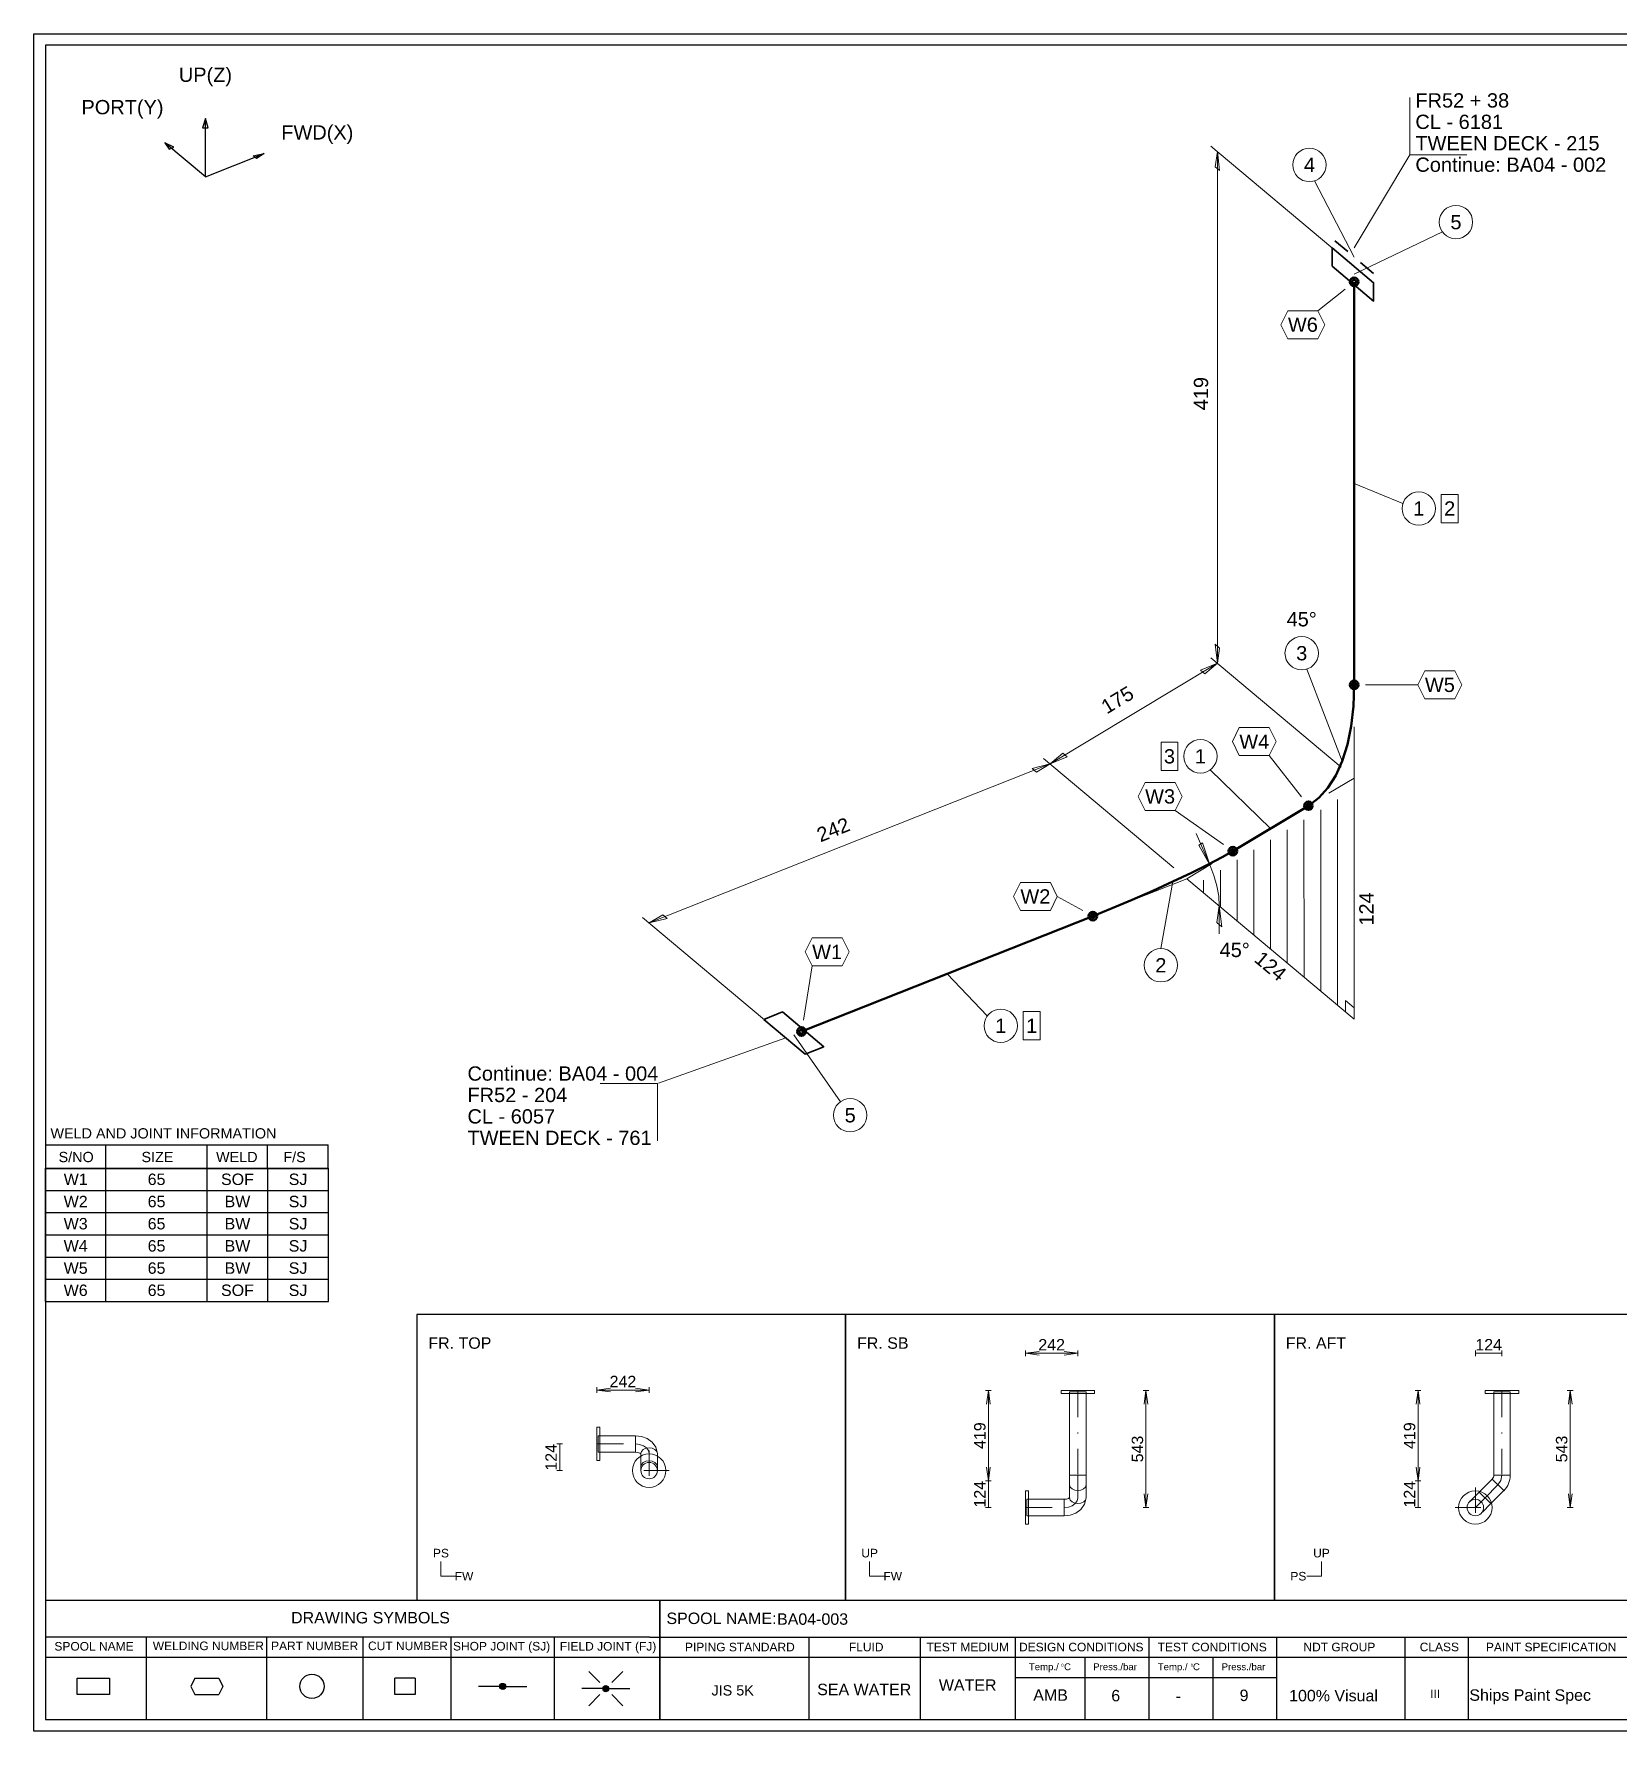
# Model space of a CAD drawing. Header units: millimetres. Extents: x 0 to 420, y 0 to 297.
# Drawn here: x 0 to 277.1, y 0 to 297 of the extents above; entities that cross this region are included whole.
import ezdxf
from ezdxf.enums import TextEntityAlignment as Align

# ---------------------------------------------------------------- set-up
doc = ezdxf.new("R2010")
doc.units = ezdxf.units.MM
doc.linetypes.add('DOTTED_DASHED5', pattern=[10, 4.444444, -2.666667, 0.222222, -2.666667])
doc.linetypes.add('DOTTED_DASHED6', pattern=[9.9999, 4.4444, -2.66664, 0.22222, -2.66664])
for name, color, linetype in [('FramesFromTables', 40, 'Continuous'), ('I_Coordinates', 11, 'Continuous'), ('I_CutNumbers', 10, 'Continuous'), ('I_Dimensions', 4, 'Continuous'), ('I_OtherComponents', 2, 'Continuous'), ('I_PartNumbers', 9, 'Continuous'), ('I_Pipes', 1, 'Continuous'), ('I_Tags', 8, 'Continuous'), ('I_Triangles', 5, 'Continuous'), ('SymbolsOnDrawingSheet', 1, 'Continuous'), ('TextFromTables', 2, 'Continuous'), ('TextFromTextBoxes', 2, 'Continuous')]:
    doc.layers.add(name, color=color, linetype=linetype)
doc.styles.add('Cadmatic Default Text', font='')
doc.styles.get('Cadmatic Default Text').set_extended_font_data('Arial')

# ---------------------------------------------------------------- blocks, each defined once
blk = doc.blocks.new('BA01727258147_BOM_4')
at = {"layer": 'FramesFromTables', "linetype": 'ByBlock', "lineweight": 18}
for p, q in [((292, 285), (418, 285)), ((292, 267), (292, 285)), ((292, 267), (292, 285)), ((299.6, 267), (299.6, 285)), ((299.6, 267), (299.6, 285)), ((307, 267), (307, 285)), ((307, 267), (307, 285)), ((318.6, 267), (318.6, 285)), ((318.6, 267), (318.6, 285)), ((360.1, 267), (360.1, 285)), ((360.1, 267), (360.1, 285)), ((384.2, 267), (384.2, 285)), ((384.2, 267), (384.2, 285)), ((405.2, 267), (405.2, 285)), ((405.2, 267), (405.2, 285)), ((418, 267), (418, 285)), ((292, 280.5), (418, 280.5)), ((292, 276), (418, 276)), ((292, 271.5), (418, 271.5)), ((292, 205), (418.1, 205)), ((292, 200.67), (292, 205)), ((292.1, 200.67), (292.1, 205)), ((299.6, 200.67), (299.6, 205)), ((299.6, 200.67), (299.6, 205)), ((307.2, 200.67), (307.2, 205)), ((307.2, 200.67), (307.2, 205)), ((361.8, 200.67), (361.8, 205)), ((361.8, 200.67), (361.8, 205)), ((383.6, 200.67), (383.6, 205)), ((383.6, 200.67), (383.6, 205)), ((405.2, 200.67), (405.2, 205)), ((405.2, 200.67), (405.2, 205)), ((418, 200.67), (418, 205)), ((292, 127.3), (418.2, 127.3)), ((292, 115.3), (292, 127.3)), ((292, 115.3), (292, 127.3)), ((298.5, 115.3), (298.5, 127.3)), ((298.5, 115.3), (298.5, 127.3)), ((356.6, 115.3), (356.6, 127.3)), ((356.6, 115.3), (356.6, 127.3)), ((380, 115.3), (380, 127.3)), ((380, 115.3), (380, 127.3)), ((399.6, 115.3), (399.6, 127.3)), ((399.6, 115.3), (399.6, 127.3)), ((418, 115.3), (418, 127.3)), ((292, 123.3), (418.2, 123.3)), ((292, 119.3), (418.2, 119.3)), ((292, 68.4), (418, 68.4)), ((292, 58.6), (292, 68.4)), ((292, 58.6), (292, 68.4)), ((305.1, 58.6), (305.1, 68.4)), ((305.1, 58.6), (305.1, 68.4)), ((323.8, 58.6), (323.8, 68.4)), ((323.8, 58.6), (323.8, 68.4)), ((384.9, 58.6), (384.9, 68.4)), ((384.9, 58.6), (384.9, 68.4)), ((397.2, 58.6), (397.2, 68.4)), ((397.2, 58.6), (397.2, 68.4)), ((407.8, 58.6), (407.8, 68.4)), ((407.8, 58.6), (407.8, 68.4)), ((418, 58.6), (418, 68.4)), ((292, 65.13), (418, 65.13)), ((292, 61.87), (418, 61.87))]:
    blk.add_line(p, q, dxfattribs=at)
at = {"layer": 'FramesFromTables', "linetype": 'ByBlock', "lineweight": -3}
for p, q in [((2, 98.5), (51.5, 98.5)), ((2, 75.19), (2, 98.5)), ((2, 75.19), (2, 98.5)), ((12.6, 75.19), (12.6, 98.5)), ((12.6, 75.19), (12.6, 98.5)), ((30.3, 75.19), (30.3, 98.5)), ((30.3, 75.19), (30.3, 98.5)), ((40.9, 75.19), (40.9, 98.5)), ((40.9, 75.19), (40.9, 98.5)), ((51.5, 75.19), (51.5, 98.5)), ((2, 94.62), (51.5, 94.62)), ((2, 90.73), (51.5, 90.73)), ((2, 86.85), (51.5, 86.85)), ((2, 82.96), (51.5, 82.96)), ((2, 79.08), (51.5, 79.08))]:
    blk.add_line(p, q, dxfattribs=at)
at = {"layer": 'FramesFromTables', "linetype": 'ByBlock', "lineweight": 18, "flags": 128}
for points in [[(292, 267), (418, 267), (418, 285)], [(292, 200.67), (418.1, 200.67), (418.1, 205)], [(292, 115.3), (418.2, 115.3), (418.2, 127.3)], [(292, 58.6), (418, 58.6), (418, 68.4)]]:
    blk.add_lwpolyline(points, dxfattribs=at)
at = {"layer": 'FramesFromTables', "linetype": 'ByBlock', "lineweight": -3, "flags": 128}
blk.add_lwpolyline([(2, 75.19), (51.5, 75.19), (51.5, 98.5)], dxfattribs=at)
at = {"layer": 'TextFromTables', "linetype": 'ByBlock', "lineweight": 13, "style": 'Cadmatic Default Text'}
for s, p in [('1', (295.8, 282.75)), ('2', (295.8, 278.25)), ('3', (295.8, 273.75)), ('5', (295.8, 269.25))]:
    blk.add_text(s, height=2, dxfattribs=at).set_placement(p, align=Align.MIDDLE_CENTER)
at = {"layer": 'TextFromTables', "linetype": 'ByBlock', "lineweight": 25, "style": 'Cadmatic Default Text'}
for s, p in [('0.64 ', (312.8, 282.75)), ('65A Sch40', (372.15, 282.75)), ('STPG370', (394.7, 282.75)), ('1', (303.3, 278.25)), ('65A Sch40', (372.15, 278.25)), ('PG 370', (394.7, 278.25)), ('1', (303.3, 273.75)), ('65A Sch40', (372.15, 273.75)), ('PG 370', (394.7, 273.75)), ('2', (303.3, 269.25)), ('65A JIS5K', (372.15, 269.25)), ('SF440', (394.7, 269.25)), ('4', (295.85, 202.83)), ('1', (303.4, 202.83)), ('CNAF', (394.4, 202.83)), ('1', (295.25, 125.3)), ('2', (295.25, 121.3)), ('3', (295.25, 117.3)), ('W1', (7.3, 96.56)), ('65', (21.45, 96.56)), ('SOF', (35.6, 96.56)), ('SJ', (46.2, 96.56)), ('W2', (7.3, 92.67)), ('65', (21.45, 92.67)), ('BW', (35.6, 92.67)), ('SJ', (46.2, 92.67)), ('W3', (7.3, 88.79)), ('65', (21.45, 88.79)), ('BW', (35.6, 88.79)), ('SJ', (46.2, 88.79)), ('W4', (7.3, 84.91)), ('65', (21.45, 84.91)), ('BW', (35.6, 84.91)), ('SJ', (46.2, 84.91)), ('W5', (7.3, 81.02)), ('65', (21.45, 81.02)), ('BW', (35.6, 81.02)), ('SJ', (46.2, 81.02)), ('W6', (7.3, 77.14)), ('65', (21.45, 77.14)), ('SOF', (35.6, 77.14)), ('SJ', (46.2, 77.14))]:
    blk.add_text(s, height=2, dxfattribs=at).set_placement(p, align=Align.MIDDLE_CENTER)
for s, height, p in [('Pipe Seamless, BW ', 2, (319.4, 282.75)), ('9.12', 2, (406, 282.75)), ('Elbow SR, BW 90 deg', 2, (319.4, 278.25)), ('0.96', 2, (406, 278.25)), ('Elbow SR, BW 45 deg', 2, (319.4, 273.75)), ('0.96', 2, (406, 273.75)), ('Flange SOFF ', 2, (319.4, 269.25)), ('1.49', 2, (406, 269.25)), ('Gasket, JIS5K, Thk 3mm ', 2, (308, 202.83)), ('65A', 2, (362.6, 202.83)), ('Pipe Seamless, BW', 2, (299.3, 125.3)), ('65A Sch40', 2, (357.4, 125.3)), ('STPG370', 1.75, (380.8, 125.3)), ('173', 2, (400.4, 125.3)), ('Pipe Seamless, BW', 2, (299.3, 121.3)), ('65A Sch40', 2, (357.4, 121.3)), ('STPG370', 1.75, (380.8, 121.3)), ('387', 2, (400.4, 121.3)), ('Pipe Seamless, BW', 2, (299.3, 117.3)), ('65A Sch40', 2, (357.4, 117.3)), ('STPG370', 1.75, (380.8, 117.3)), ('86', 2, (400.4, 117.3))]:
    blk.add_text(s, height=height, dxfattribs=at).set_placement(p, align=Align.MIDDLE_LEFT)
at = {"layer": 'TextFromTextBoxes', "linetype": 'ByBlock', "lineweight": -3, "style": 'Cadmatic Default Text'}
for s, p in [('EMAS OFFSHORE LIMITED', (306.3, 33.1)), ('BIO-SEA', (383.3, 33.65)), ('9354947', (368.2, 29.15)), ('-', (306.3, 29.2)), ('P1482', (307.1, 25)), ('JP 88 STORK', (372.9, 25.05)), ('BA04-003', (130, 19.6))]:
    blk.add_text(s, height=2, dxfattribs=at).set_placement(p, align=Align.MIDDLE_LEFT)
at = {"layer": 'TextFromTextBoxes', "linetype": 'ByBlock', "lineweight": 25, "style": 'Cadmatic Default Text'}
blk.add_text('BA04', height=2.5, dxfattribs=at).set_placement((357.5, 18.3), align=Align.MIDDLE_LEFT)
at = {"layer": 'TextFromTextBoxes', "linetype": 'ByBlock', "lineweight": -3, "style": 'Cadmatic Default Text'}
for s, height, p in [('WATER', 2, (163.35, 8.05)), ('SEA WATER', 2, (145.25, 7.28)), ('AMB', 2, (177.85, 6.3)), ('6', 2, (189.25, 6.2)), ('-', 2, (200.2, 6.15)), ('9', 2, (211.7, 6.25)), ('100% Visual', 2, (227.35, 6.2)), ('Ships Paint Spec', 2, (261.75, 6.3)), ('11 kg', 2, (284.75, 6.35)), ('35/39', 2.5, (316.1, 6.5))]:
    blk.add_text(s, height=height, dxfattribs=at).set_placement(p, align=Align.MIDDLE_CENTER)
at = {"layer": 'TextFromTextBoxes', "linetype": 'ByBlock', "lineweight": 25, "style": 'Cadmatic Default Text'}
blk.add_text('BA04', height=3, dxfattribs=at).set_placement((370.1, 6.45), align=Align.MIDDLE_CENTER)
blk = doc.blocks.new('SEDS_SPOOL_FORMAT_Gol_6')
at = {"layer": 'SymbolsOnDrawingSheet', "linetype": 'ByBlock', "lineweight": -3, "flags": 128}
for points in [[(0, 297), (420, 297), (420, 0), (0, 0), (0, 297)], [(418.01, 295.01), (2, 295.01)], [(2, 295.01), (2, 2)], [(2, 102.57), (51.49, 102.57)], [(12.6, 98.45), (12.6, 102.57)], [(30.28, 98.45), (30.28, 102.57)], [(40.88, 98.45), (40.88, 102.57)], [(51.49, 98.45), (51.49, 102.57)], [(2, 98.5), (51.5, 98.5)], [(2, 98.5), (51.5, 98.5)], [(51.49, 98.47), (2, 98.47)], [(2, 98.45), (51.49, 98.45)], [(2, 22.93), (107.74, 22.93)], [(107.74, 22.93), (292.02, 22.93)], [(109.52, 22.93), (109.52, 2)], [(109.52, 2), (109.52, 22.93)], [(107.74, 16.45), (2, 16.45)], [(19.62, 16.45), (19.62, 2)], [(40.69, 16.45), (40.69, 2)], [(57.56, 16.45), (57.56, 2)], [(72.95, 16.45), (72.95, 2)], [(91.02, 16.45), (91.02, 2)], [(107.74, 16.45), (292.02, 16.45)], [(135.58, 16.45), (135.58, 2)], [(155.03, 16.45), (155.03, 2)], [(171.67, 16.45), (171.67, 2)], [(195.02, 16.45), (195.02, 2)], [(217.4, 16.45), (217.4, 2)], [(239.85, 16.45), (239.85, 2)], [(250.91, 16.34), (250.91, 2)], [(2, 12.91), (292.02, 12.91)], [(183.82, 12.91), (183.82, 2)], [(206.21, 12.91), (206.21, 2)], [(13.2, 6.41), (7.55, 6.41), (7.55, 9.23), (13.2, 9.23)], [(13.2, 9.23), (13.2, 6.41)], [(28.12, 9.23), (27.42, 7.82)], [(28.12, 9.23), (32.36, 9.23)], [(32.36, 9.23), (33.07, 7.82)], [(66.68, 9.23), (66.68, 6.41), (63.15, 6.41), (63.15, 9.23)], [(66.68, 9.23), (63.15, 9.23)], [(99, 8.47), (97.06, 10.41)], [(101.09, 8.47), (103.03, 10.41)], [(171.67, 9.37), (217.4, 9.37)], [(171.67, 9.37), (217.4, 9.37)], [(27.42, 7.82), (28.12, 6.41)], [(28.12, 6.41), (32.36, 6.41)], [(33.07, 7.82), (32.36, 6.41)], [(81.48, 7.82), (77.79, 7.82)], [(81.49, 7.78), (82.04, 8.32)], [(81.51, 7.9), (81.93, 8.32)], [(81.52, 7.7), (82.14, 8.32)], [(81.55, 7.62), (82.22, 8.29)], [(81.56, 8.06), (81.76, 8.26)], [(81.57, 7.54), (82.28, 8.25)], [(81.62, 7.48), (82.34, 8.2)], [(81.68, 7.44), (82.4, 8.16)], [(81.74, 7.39), (82.45, 8.1)], [(81.8, 7.35), (82.48, 8.02)], [(81.88, 7.32), (82.5, 7.94)], [(81.98, 7.32), (82.53, 7.86)], [(82.09, 7.32), (82.52, 7.75)], [(82.24, 7.36), (82.47, 7.59)], [(82.54, 7.82), (86.24, 7.82)], [(99.51, 7.42), (95.82, 7.42)], [(99, 6.38), (97.06, 4.44)], [(99.53, 7.47), (99.99, 7.93)], [(99.53, 7.37), (100.1, 7.93)], [(99.56, 7.29), (100.2, 7.93)], [(99.58, 7.62), (99.88, 7.93)], [(99.58, 7.21), (100.27, 7.89)], [(99.61, 7.13), (100.33, 7.84)], [(99.67, 7.08), (100.39, 7.8)], [(99.73, 7.03), (100.45, 7.75)], [(99.79, 6.99), (100.49, 7.69)], [(99.85, 6.94), (100.52, 7.61)], [(99.94, 6.92), (100.54, 7.53)], [(100.04, 6.92), (100.57, 7.45)], [(100.15, 6.92), (100.54, 7.31)], [(100.38, 7.04), (100.49, 7.15)], [(100.57, 7.42), (104.27, 7.42)], [(101.09, 6.38), (103.03, 4.44)], [(2, 2), (418.01, 2)]]:
    blk.add_lwpolyline(points, dxfattribs=at)
at = {"layer": 'SymbolsOnDrawingSheet', "linetype": 'ByBlock', "lineweight": -3}
for centre, radius in [((48.63, 7.82), 2.12), ((82.01, 7.82), 0.53), ((100.04, 7.42), 0.53)]:
    blk.add_circle(centre, radius, dxfattribs=at)
at = {"layer": 'SymbolsOnDrawingSheet', "linetype": 'ByBlock', "lineweight": -3, "style": 'Cadmatic Default Text'}
for s, p in [('WELD AND JOINT INFORMATION', (2.89, 105.5)), ('S/NO', (4.31, 101.36)), ('SIZE', (18.81, 101.36)), ('WELD', (31.86, 101.36)), ('F/S', (43.63, 101.36))]:
    blk.add_text(s, height=1.8, dxfattribs=at).set_placement(p, align=Align.TOP_LEFT)
for s, height, p in [('DRAWING SYMBOLS', 2, (44.98, 18.84)), ('Temp./  C   ', 1.2, (174.06, 10.65)), ('Press./bar', 1.2, (185.31, 10.65)), ('Temp./  C   ', 1.2, (196.61, 10.65)), ('Press./bar', 1.2, (207.78, 10.65)), ('0', 0.53, (179.71, 11.25)), ('0', 0.53, (202.37, 11.25))]:
    blk.add_text(s, height=height, dxfattribs=at).set_placement(p)
for s, height, p in [('SPOOL NAME:', 2, (110.65, 19.73)), ('SPOOL NAME', 1.5, (3.58, 14.83)), ('WELDING NUMBER', 1.5, (20.79, 14.91)), ('PART NUMBER', 1.5, (41.48, 14.91)), ('CUT NUMBER', 1.5, (58.44, 14.91)), ('SHOP JOINT (SJ)', 1.5, (73.31, 14.85)), ('FIELD JOINT (FJ)', 1.5, (92, 14.83)), ('PIPING STANDARD', 1.5, (113.89, 14.7)), ('FLUID', 1.5, (142.57, 14.7)), ('TEST MEDIUM', 1.5, (156.14, 14.7)), ('DESIGN CONDITIONS', 1.5, (172.34, 14.7)), ('TEST CONDITIONS', 1.5, (196.58, 14.7)), ('NDT GROUP', 1.5, (222.09, 14.7)), ('CLASS', 1.5, (242.43, 14.72)), ('PAINT SPECIFICATION', 1.5, (254.01, 14.7)), ('JIS 5K', 1.8, (118.53, 7.12)), ('III', 1.5, (244.26, 6.51))]:
    blk.add_text(s, height=height, dxfattribs=at).set_placement(p, align=Align.MIDDLE_LEFT)
blk = doc.blocks.new('BA01727258147_PRT_15_3')
at = {"layer": 'I_OtherComponents', "linetype": 'ByBlock', "lineweight": 35}
for p, q in [((177.83, 235.6), (175.56, 237.51)), ((182.36, 231.8), (180.09, 233.7))]:
    blk.add_line(p, q, dxfattribs=at)
blk = doc.blocks.new('BA01727258147_PRT_16_3')
at = {"layer": 'I_OtherComponents', "linetype": 'ByBlock', "lineweight": 35, "flags": 128}
blk.add_lwpolyline([(175.11, 233.04), (175.11, 236.25), (182.36, 230.16), (182.36, 226.95), (175.11, 233.04)], dxfattribs=at)
at = {"layer": 'I_OtherComponents', "linetype": 'ByBlock', "lineweight": 50}
for radius in [0.75, 0.375]:
    blk.add_circle((178.96, 230.3), radius, dxfattribs=at)
blk = doc.blocks.new('BA01727258147_PRT_17_3')
at = {"layer": 'I_Pipes', "linetype": 'ByBlock', "lineweight": 50}
blk.add_line((178.96, 230.3), (178.96, 159.79), dxfattribs=at)
blk = doc.blocks.new('BA01727258147_PRT_18_3')
at = {"layer": 'I_Pipes', "linetype": 'ByBlock', "lineweight": 0}
for q in [(178.96, 152.44), (174.55, 140.81)]:
    blk.add_line((178.96, 143.46), q, dxfattribs=at)
at = {"layer": 'I_Pipes', "linetype": 'ByBlock', "lineweight": 50, "flags": 128}
blk.add_lwpolyline([(170.95, 138.64), (172.75, 139.99), (174.35, 141.76), (175.73, 143.91), (176.88, 146.45), (177.78, 149.33), (178.43, 152.54), (178.83, 156.03), (178.96, 159.79)], dxfattribs=at)
at = {"layer": 'I_Pipes', "linetype": 'ByBlock', "lineweight": 50}
for centre, radius in [((178.96, 159.79), 0.75), ((178.96, 159.79), 0.375), ((170.95, 138.64), 0.75), ((170.95, 138.64), 0.375)]:
    blk.add_circle(centre, radius, dxfattribs=at)
blk = doc.blocks.new('BA01727258147_PRT_19_3')
at = {"layer": 'I_Pipes', "linetype": 'ByBlock', "lineweight": 50}
blk.add_line((170.95, 138.64), (157.72, 130.68), dxfattribs=at)
blk = doc.blocks.new('BA01727258147_PRT_20_3')
at = {"layer": 'I_Pipes', "linetype": 'ByBlock', "lineweight": 0}
for q in [(154.11, 128.51), (140.64, 122.26)]:
    blk.add_line((149.71, 125.86), q, dxfattribs=at)
at = {"layer": 'I_Pipes', "linetype": 'ByBlock', "lineweight": 50, "flags": 128}
blk.add_lwpolyline([(133.23, 119.32), (136.6, 120.69), (140.14, 122.19), (143.73, 123.76), (147.23, 125.35), (150.49, 126.9), (153.4, 128.34), (155.84, 129.61), (157.72, 130.68)], dxfattribs=at)
at = {"layer": 'I_Pipes', "linetype": 'ByBlock', "lineweight": 50}
for centre, radius in [((157.72, 130.68), 0.75), ((157.72, 130.68), 0.375), ((133.23, 119.32), 0.75), ((133.23, 119.32), 0.375)]:
    blk.add_circle(centre, radius, dxfattribs=at)
blk = doc.blocks.new('BA01727258147_PRT_21_3')
at = {"layer": 'I_Pipes', "linetype": 'ByBlock', "lineweight": 50}
blk.add_line((82.29, 99.11), (133.23, 119.32), dxfattribs=at)
blk = doc.blocks.new('BA01727258147_PRT_23_3')
at = {"layer": 'I_OtherComponents', "linetype": 'ByBlock', "lineweight": 35, "flags": 128}
blk.add_lwpolyline([(78.93, 102.54), (75.69, 101.25), (82.94, 95.16), (86.18, 96.45), (78.93, 102.54)], dxfattribs=at)
at = {"layer": 'I_OtherComponents', "linetype": 'ByBlock', "lineweight": 50}
for radius in [0.75, 0.375]:
    blk.add_circle((82.29, 99.11), radius, dxfattribs=at)
blk = doc.blocks.new('BA01727258147_TRI_0_3')
at = {"layer": 'I_Triangles', "linetype": 'ByBlock', "lineweight": 0}
for p, q in [((176.04, 103.74), (176.03, 139.7)), ((173.11, 106.2), (173.11, 137.94)), ((167.26, 111.11), (167.26, 134.42)), ((170.19, 108.66), (170.18, 136.18)), ((161.41, 116.03), (161.41, 130.9)), ((164.34, 113.57), (164.33, 132.66)), ((158.48, 118.49), (158.48, 129.14)), ((152.63, 123.4), (152.63, 125.62)), ((155.56, 120.94), (155.56, 127.38))]:
    blk.add_line(p, q, dxfattribs=at)
at = {"layer": 'I_Triangles', "linetype": 'ByBlock', "lineweight": 0, "flags": 128}
for points in [[(149.71, 125.86), (178.96, 101.29), (178.96, 143.46)], [(151.31, 133.75), (153.71, 128.27), (151.79, 131.73), (152.43, 132.12), (153.71, 128.27), (154.42, 126.44), (154.94, 124.59), (155.26, 122.79), (155.37, 121.1), (154.92, 118.22), (155.83, 117.45), (155.37, 121.1), (155.37, 116.2)], [(177.43, 102.57), (177.43, 104.57), (178.96, 103.29)]]:
    blk.add_lwpolyline(points, dxfattribs=at)
at = {"layer": 'I_Triangles', "linetype": 'ByBlock', "lineweight": 0, "style": 'Cadmatic Default Text'}
for rotation, p in [(90, (181.1, 120.57)), (319.9681, (164.33, 110.57))]:
    blk.add_text('124', height=2.5, rotation=rotation, dxfattribs=at).set_placement(p, align=Align.MIDDLE_CENTER)
blk.add_text('45°', height=2.5, dxfattribs=at).set_placement((158.06, 113.4), align=Align.MIDDLE_CENTER)
blk = doc.blocks.new('BA01727258147_DIM_0_3')
at = {"layer": 'I_Dimensions', "linetype": 'ByBlock', "lineweight": 0}
for p, q in [((125.78, 145.96), (155.03, 163.56)), ((153.88, 164.52), (176.66, 145.39)), ((147.41, 127.79), (124.63, 146.92))]:
    blk.add_line(p, q, dxfattribs=at)
at = {"layer": 'I_Dimensions', "linetype": 'ByBlock', "lineweight": 0, "flags": 128}
for points in [[(155.03, 163.56), (152.84, 161.69), (152.08, 162.33), (155.03, 163.56)], [(125.78, 145.96), (128.73, 147.18), (127.97, 147.83), (125.78, 145.96)]]:
    blk.add_lwpolyline(points, dxfattribs=at)
at = {"layer": 'I_Dimensions', "linetype": 'ByBlock', "lineweight": 0, "style": 'Cadmatic Default Text'}
blk.add_text('175', height=2.5, rotation=31.0305, dxfattribs=at).set_placement((137.54, 157.17), align=Align.MIDDLE_CENTER)
blk = doc.blocks.new('BA01727258147_DIM_1_3')
at = {"layer": 'I_Dimensions', "linetype": 'ByBlock', "lineweight": 0}
for p, q in [((153.88, 254.08), (176.66, 234.95)), ((155.03, 163.56), (155.03, 253.12)), ((176.66, 145.39), (153.88, 164.52))]:
    blk.add_line(p, q, dxfattribs=at)
at = {"layer": 'I_Dimensions', "linetype": 'ByBlock', "lineweight": 0, "flags": 128}
for points in [[(155.03, 253.12), (155.42, 249.8), (154.65, 250.44), (155.03, 253.12)], [(155.03, 163.56), (155.42, 166.23), (154.65, 166.88), (155.03, 163.56)]]:
    blk.add_lwpolyline(points, dxfattribs=at)
at = {"layer": 'I_Dimensions', "linetype": 'ByBlock', "lineweight": 0, "style": 'Cadmatic Default Text'}
blk.add_text('419', height=2.5, rotation=90, dxfattribs=at).set_placement((152.16, 210.75), align=Align.MIDDLE_CENTER)
blk = doc.blocks.new('BA01727258147_DIM_2_3')
at = {"layer": 'I_Dimensions', "linetype": 'ByBlock', "lineweight": 0}
for p, q in [((55.61, 118.12), (125.78, 145.96)), ((124.63, 146.92), (147.41, 127.79)), ((77.24, 99.95), (54.46, 119.08))]:
    blk.add_line(p, q, dxfattribs=at)
at = {"layer": 'I_Dimensions', "linetype": 'ByBlock', "lineweight": 0, "flags": 128}
for points in [[(125.78, 145.96), (123.38, 144.53), (122.61, 145.17), (125.78, 145.96)], [(55.61, 118.12), (58.78, 118.9), (58.02, 119.54), (55.61, 118.12)]]:
    blk.add_lwpolyline(points, dxfattribs=at)
at = {"layer": 'I_Dimensions', "linetype": 'ByBlock', "lineweight": 0, "style": 'Cadmatic Default Text'}
blk.add_text('242', height=2.5, rotation=21.6433, dxfattribs=at).set_placement((87.83, 134.45), align=Align.MIDDLE_CENTER)
blk = doc.blocks.new('BA01727258147_CRD_0_3')
at = {"layer": 'I_Coordinates', "linetype": 'ByBlock', "lineweight": 0}
blk.add_line((188.67, 252.57), (178.96, 236.28), dxfattribs=at)
at = {"layer": 'I_Coordinates', "linetype": 'ByBlock', "lineweight": 0, "flags": 128}
blk.add_lwpolyline([(188.67, 262.57), (188.67, 252.57), (198.67, 252.57)], dxfattribs=at)
at = {"layer": 'I_Coordinates', "linetype": 'ByBlock', "lineweight": 0, "style": 'Cadmatic Default Text'}
for s, p in [('FR52 + 38', (189.67, 260.82)), ('CL - 6181', (189.67, 257.07)), ('TWEEN DECK - 215', (189.67, 253.32)), ('Continue: BA04 - 002', (189.67, 249.57))]:
    blk.add_text(s, height=2.5, dxfattribs=at).set_placement(p)
blk = doc.blocks.new('BA01727258147_CRD_1_3')
at = {"layer": 'I_Coordinates', "linetype": 'ByBlock', "lineweight": 0}
blk.add_line((57.23, 90.08), (79.54, 98.02), dxfattribs=at)
at = {"layer": 'I_Coordinates', "linetype": 'ByBlock', "lineweight": 0, "flags": 128}
blk.add_lwpolyline([(57.06, 80.02), (57.06, 90.02), (47.06, 90.02)], dxfattribs=at)
at = {"layer": 'I_Coordinates', "linetype": 'ByBlock', "lineweight": 0, "style": 'Cadmatic Default Text'}
for s, p in [('Continue: BA04 - 004', (23.84, 93.02)), ('FR52 - 204', (23.84, 89.27)), ('CL - 6057', (23.84, 85.52)), ('TWEEN DECK - 761', (23.84, 81.77))]:
    blk.add_text(s, height=2.5, dxfattribs=at).set_placement(p, align=Align.TOP_LEFT)
blk = doc.blocks.new('BA01727258147_PTN_0_3')
at = {"layer": 'I_PartNumbers', "linetype": 'ByBlock', "lineweight": 0}
blk.add_line((194.4, 239.05), (178.96, 231.66), dxfattribs=at)
blk.add_circle((196.77, 240.77), 2.92, dxfattribs=at)
at = {"layer": 'I_PartNumbers', "linetype": 'ByBlock', "lineweight": 0, "style": 'Cadmatic Default Text'}
blk.add_text('5', height=2.5, dxfattribs=at).set_placement((196.77, 240.77), align=Align.MIDDLE_CENTER)
blk = doc.blocks.new('BA01727258147_PTN_1_3')
at = {"layer": 'I_PartNumbers', "linetype": 'ByBlock', "lineweight": 0}
blk.add_line((89.07, 86.83), (80.91, 98.56), dxfattribs=at)
blk.add_circle((90.79, 84.47), 2.92, dxfattribs=at)
at = {"layer": 'I_PartNumbers', "linetype": 'ByBlock', "lineweight": 0, "style": 'Cadmatic Default Text'}
blk.add_text('5', height=2.5, dxfattribs=at).set_placement((90.79, 84.47), align=Align.MIDDLE_CENTER)
blk = doc.blocks.new('BA01727258147_PTN_2_3')
at = {"layer": 'I_PartNumbers', "linetype": 'ByBlock', "lineweight": 0}
blk.add_line((114.77, 101.84), (107.76, 109.21), dxfattribs=at)
blk.add_circle((117.13, 100.12), 2.92, dxfattribs=at)
at = {"layer": 'I_PartNumbers', "linetype": 'ByBlock', "lineweight": 0, "style": 'Cadmatic Default Text'}
blk.add_text('1', height=2.5, dxfattribs=at).set_placement((117.13, 100.12), align=Align.MIDDLE_CENTER)
blk = doc.blocks.new('BA01727258147_PTN_3_3')
at = {"layer": 'I_PartNumbers', "linetype": 'ByBlock', "lineweight": 0}
blk.add_line((153.77, 144.92), (164.33, 134.66), dxfattribs=at)
blk.add_circle((152.06, 147.28), 2.92, dxfattribs=at)
at = {"layer": 'I_PartNumbers', "linetype": 'ByBlock', "lineweight": 0, "style": 'Cadmatic Default Text'}
blk.add_text('1', height=2.5, dxfattribs=at).set_placement((152.06, 147.28), align=Align.MIDDLE_CENTER)
blk = doc.blocks.new('BA01727258147_PTN_4_3')
at = {"layer": 'I_PartNumbers', "linetype": 'ByBlock', "lineweight": 0}
blk.add_line((170.69, 162.55), (176.88, 146.45), dxfattribs=at)
blk.add_circle((169.78, 165.33), 2.92, dxfattribs=at)
at = {"layer": 'I_PartNumbers', "linetype": 'ByBlock', "lineweight": 0, "style": 'Cadmatic Default Text'}
blk.add_text('3', height=2.5, dxfattribs=at).set_placement((169.78, 165.33), align=Align.MIDDLE_CENTER)
blk = doc.blocks.new('BA01727258147_PTN_5_3')
at = {"layer": 'I_PartNumbers', "linetype": 'ByBlock', "lineweight": 0}
blk.add_line((145.14, 113.63), (147.23, 125.35), dxfattribs=at)
blk.add_circle((145.14, 110.71), 2.92, dxfattribs=at)
at = {"layer": 'I_PartNumbers', "linetype": 'ByBlock', "lineweight": 0, "style": 'Cadmatic Default Text'}
blk.add_text('2', height=2.5, dxfattribs=at).set_placement((145.14, 110.71), align=Align.MIDDLE_CENTER)
blk = doc.blocks.new('BA01727258147_PTN_6_3')
at = {"layer": 'I_PartNumbers', "linetype": 'ByBlock', "lineweight": 0}
blk.add_line((187.49, 191.55), (178.96, 195.04), dxfattribs=at)
blk.add_circle((190.27, 190.65), 2.92, dxfattribs=at)
at = {"layer": 'I_PartNumbers', "linetype": 'ByBlock', "lineweight": 0, "style": 'Cadmatic Default Text'}
blk.add_text('1', height=2.5, dxfattribs=at).set_placement((190.27, 190.65), align=Align.MIDDLE_CENTER)
blk = doc.blocks.new('BA01727258147_PTN_7_3')
at = {"layer": 'I_PartNumbers', "linetype": 'ByBlock', "lineweight": 0}
blk.add_line((172.04, 247.99), (178.96, 234.65), dxfattribs=at)
blk.add_circle((171.14, 250.77), 2.92, dxfattribs=at)
at = {"layer": 'I_PartNumbers', "linetype": 'ByBlock', "lineweight": 0, "style": 'Cadmatic Default Text'}
blk.add_text('4', height=2.5, dxfattribs=at).set_placement((171.14, 250.77), align=Align.MIDDLE_CENTER)
blk = doc.blocks.new('BA01727258147_CUT_9_3')
at = {"layer": 'I_CutNumbers', "linetype": 'ByBlock', "lineweight": 0, "flags": 128}
blk.add_lwpolyline([(124.01, 97.64), (124.01, 102.6), (121.07, 102.6), (121.07, 97.64), (124.01, 97.64)], dxfattribs=at)
at = {"layer": 'I_CutNumbers', "linetype": 'ByBlock', "lineweight": 0, "style": 'Cadmatic Default Text'}
blk.add_text('1', height=2.5, dxfattribs=at).set_placement((122.54, 100.12), align=Align.MIDDLE_CENTER)
blk = doc.blocks.new('BA01727258147_CUT_10_3')
at = {"layer": 'I_CutNumbers', "linetype": 'ByBlock', "lineweight": 0, "flags": 128}
blk.add_lwpolyline([(148.12, 144.8), (148.12, 149.76), (145.18, 149.76), (145.18, 144.8), (148.12, 144.8)], dxfattribs=at)
at = {"layer": 'I_CutNumbers', "linetype": 'ByBlock', "lineweight": 0, "style": 'Cadmatic Default Text'}
blk.add_text('3', height=2.5, dxfattribs=at).set_placement((146.65, 147.28), align=Align.MIDDLE_CENTER)
blk = doc.blocks.new('BA01727258147_CUT_11_3')
at = {"layer": 'I_CutNumbers', "linetype": 'ByBlock', "lineweight": 0, "flags": 128}
blk.add_lwpolyline([(197.14, 188.17), (197.14, 193.13), (194.2, 193.13), (194.2, 188.17), (197.14, 188.17)], dxfattribs=at)
at = {"layer": 'I_CutNumbers', "linetype": 'ByBlock', "lineweight": 0, "style": 'Cadmatic Default Text'}
blk.add_text('2', height=2.5, dxfattribs=at).set_placement((195.67, 190.65), align=Align.MIDDLE_CENTER)
blk = doc.blocks.new('BA01727258147_fii_8_3')
at = {"layer": 'I_Tags', "linetype": 'ByBlock', "lineweight": 0, "style": 'Cadmatic Default Text'}
blk.add_text('45°', height=2.5, dxfattribs=at).set_placement((169.78, 171.27), align=Align.MIDDLE_CENTER)
blk = doc.blocks.new('Pi_Weld_0')
at = {"layer": 'I_Tags', "linetype": 'ByBlock', "lineweight": 0, "flags": 128}
for points in [[(-2.62, 2.45), (-3.84, 0)], [(-3.84, 0), (-2.62, -2.45)], [(2.62, 2.45), (-2.62, 2.45)], [(3.84, 0), (2.62, 2.45)], [(2.62, -2.45), (3.84, 0)], [(-2.62, -2.45), (-4.15, -11.97)], [(-2.62, -2.45), (2.62, -2.45)]]:
    blk.add_lwpolyline(points, dxfattribs=at)
at = {"layer": 'I_Tags', "linetype": 'ByBlock', "lineweight": 0, "style": 'Cadmatic Default Text'}
blk.add_text('W1', height=2.5, dxfattribs=at).set_placement((0, 0), align=Align.MIDDLE_CENTER)
blk = doc.blocks.new('Pi_Weld_1')
at = {"layer": 'I_Tags', "linetype": 'ByBlock', "lineweight": 0, "flags": 128}
for points in [[(-2.62, 2.45), (-3.84, 0)], [(-3.84, 0), (-2.62, -2.45)], [(2.62, 2.45), (-2.62, 2.45)], [(3.84, 0), (2.62, 2.45)], [(2.62, -2.45), (3.84, 0)], [(3.84, 0), (8.28, -2.47)], [(-2.62, -2.45), (2.62, -2.45)]]:
    blk.add_lwpolyline(points, dxfattribs=at)
at = {"layer": 'I_Tags', "linetype": 'ByBlock', "lineweight": 0, "style": 'Cadmatic Default Text'}
blk.add_text('W2', height=2.5, dxfattribs=at).set_placement((0, 0), align=Align.MIDDLE_CENTER)
blk = doc.blocks.new('Pi_Weld_2')
at = {"layer": 'I_Tags', "linetype": 'ByBlock', "lineweight": 0, "flags": 128}
for points in [[(-2.62, 2.45), (-3.84, 0)], [(-3.84, 0), (-2.62, -2.45)], [(2.62, 2.45), (-2.62, 2.45)], [(3.84, 0), (2.62, 2.45)], [(2.62, -2.45), (3.84, 0)], [(-2.62, -2.45), (2.62, -2.45)], [(2.62, -2.45), (11.07, -8.44)]]:
    blk.add_lwpolyline(points, dxfattribs=at)
at = {"layer": 'I_Tags', "linetype": 'ByBlock', "lineweight": 0, "style": 'Cadmatic Default Text'}
blk.add_text('W3', height=2.5, dxfattribs=at).set_placement((0, 0), align=Align.MIDDLE_CENTER)
blk = doc.blocks.new('Pi_Weld_3')
at = {"layer": 'I_Tags', "linetype": 'ByBlock', "lineweight": 0, "flags": 128}
for points in [[(-2.62, 2.45), (-3.84, 0)], [(-3.84, 0), (-2.62, -2.45)], [(2.62, 2.45), (-2.62, 2.45)], [(3.84, 0), (2.62, 2.45)], [(2.62, -2.45), (3.84, 0)], [(-2.62, -2.45), (2.62, -2.45)], [(2.62, -2.45), (8.23, -9.64)]]:
    blk.add_lwpolyline(points, dxfattribs=at)
at = {"layer": 'I_Tags', "linetype": 'ByBlock', "lineweight": 0, "style": 'Cadmatic Default Text'}
blk.add_text('W4', height=2.5, dxfattribs=at).set_placement((0, 0), align=Align.MIDDLE_CENTER)
blk = doc.blocks.new('Pi_Weld_4')
at = {"layer": 'I_Tags', "linetype": 'ByBlock', "lineweight": 0, "flags": 128}
for points in [[(-3.84, 0), (-13, 0)], [(-2.62, 2.45), (-3.84, 0)], [(-3.84, 0), (-2.62, -2.45)], [(2.62, 2.45), (-2.62, 2.45)], [(3.84, 0), (2.62, 2.45)], [(2.62, -2.45), (3.84, 0)], [(-2.62, -2.45), (2.62, -2.45)]]:
    blk.add_lwpolyline(points, dxfattribs=at)
at = {"layer": 'I_Tags', "linetype": 'ByBlock', "lineweight": 0, "style": 'Cadmatic Default Text'}
blk.add_text('W5', height=2.5, dxfattribs=at).set_placement((0, 0), align=Align.MIDDLE_CENTER)
blk = doc.blocks.new('Pi_Weld_5')
at = {"layer": 'I_Tags', "linetype": 'ByBlock', "lineweight": 0, "flags": 128}
for points in [[(2.62, 2.45), (7.4, 6.24)], [(-2.62, 2.45), (-3.84, 0)], [(-3.84, 0), (-2.62, -2.45)], [(2.62, 2.45), (-2.62, 2.45)], [(3.84, 0), (2.62, 2.45)], [(2.62, -2.45), (3.84, 0)], [(-2.62, -2.45), (2.62, -2.45)]]:
    blk.add_lwpolyline(points, dxfattribs=at)
at = {"layer": 'I_Tags', "linetype": 'ByBlock', "lineweight": 0, "style": 'Cadmatic Default Text'}
blk.add_text('W6', height=2.5, dxfattribs=at).set_placement((0, 0), align=Align.MIDDLE_CENTER)

msp = doc.modelspace()

# ---------------------------------------------------------------- linework, layer by layer
at = {"linetype": 'ByBlock', "lineweight": 25, "flags": 128}
for points in [[(67, 22.9), (142, 22.9), (142, 72.9), (67, 72.9), (67, 22.9)], [(142, 22.9), (217, 22.9), (217, 72.9), (142, 72.9), (142, 22.9)], [(217, 22.9), (292, 22.9), (292, 72.9), (217, 72.9), (217, 22.9)]]:
    msp.add_lwpolyline(points, dxfattribs=at)
at = {"linetype": 'ByBlock', "lineweight": 18, "flags": 128}
for points in [[(185.54, 59.61), (185.54, 59.08), (179.69, 59.08), (179.69, 59.61), (185.54, 59.61)], [(259.75, 59.61), (259.75, 59.08), (253.9, 59.08), (253.9, 59.61), (259.75, 59.61)], [(184.06, 59.38), (184.06, 44.78), (181.18, 44.78), (181.18, 59.38), (184.06, 59.38)], [(258.26, 59.38), (258.26, 44.78), (255.38, 44.78), (255.38, 59.38), (258.26, 59.38)], [(98.47, 53.17), (99, 53.17), (99, 47.32), (98.47, 47.32), (98.47, 53.17)], [(98.7, 51.68), (105.22, 51.68), (105.22, 48.8), (98.7, 48.8), (98.7, 51.68)], [(105.22, 51.68), (106.29, 51.56)], [(106.29, 51.56), (107.29, 51.2)], [(107.29, 51.2), (108.17, 50.58)], [(108.17, 50.58), (108.81, 49.67)], [(105.64, 48.76), (105.22, 48.8)], [(105.97, 48.64), (105.64, 48.76)], [(106.16, 48.51), (105.97, 48.64)], [(106.19, 48.47), (106.16, 48.51)], [(106.18, 48.55), (106.29, 48.94), (106.6, 49.27), (107.07, 49.49), (107.62, 49.57), (108.17, 49.49), (108.64, 49.27), (108.95, 48.94), (109.06, 48.55)], [(106.18, 48.55), (106.18, 46.28)], [(106.18, 48.55), (106.19, 48.47)], [(108.81, 49.67), (109.06, 48.55)], [(109.06, 46.28), (109.06, 48.55)], [(106.18, 46.28), (106.29, 46.67), (106.6, 47), (107.07, 47.22), (107.62, 47.3), (108.17, 47.22), (108.64, 47), (108.95, 46.67), (109.06, 46.28), (109.06, 45.9)], [(106.18, 45.9), (106.18, 46.28)], [(106.18, 45.66), (106.18, 45.9)], [(106.18, 45.58), (106.18, 45.66)], [(109.06, 45.9), (109.06, 45.66)], [(109.06, 45.66), (109.06, 45.58)], [(181.18, 44.78), (181.18, 44.16)], [(184.06, 44.78), (183.95, 44.78), (183.63, 44.78), (183.17, 44.78), (182.62, 44.78), (182.07, 44.78), (181.6, 44.78), (181.29, 44.78), (181.18, 44.78)], [(184.06, 44.16), (184.06, 44.78)], [(258.26, 44.78), (255.38, 44.78)], [(173.47, 42.04), (174, 42.04), (174, 36.19), (173.47, 36.19), (173.47, 42.04)], [(181.18, 44.16), (181.18, 43.58)], [(181.18, 43.58), (181.18, 43.09)], [(184.06, 43.09), (183.95, 42.7), (183.63, 42.37), (183.17, 42.14), (182.62, 42.07), (182.07, 42.14), (181.6, 42.37), (181.29, 42.7), (181.18, 43.09)], [(181.18, 43.08), (181.18, 40.81)], [(184.06, 43.58), (184.06, 44.16)], [(184.06, 43.09), (184.06, 43.58)], [(184.06, 40.82), (184.06, 43.09)], [(252.31, 41.31), (252.83, 41.83)], [(257.14, 42.07), (254.87, 39.8), (252.83, 41.83), (255.1, 44.1), (257.14, 42.07)], [(255.1, 44.1), (257.14, 42.07)], [(173.7, 40.56), (180.22, 40.56), (180.22, 37.68), (173.7, 37.68), (173.7, 40.56)], [(180.22, 40.56), (180.64, 40.61)], [(180.64, 40.61), (180.97, 40.72)], [(180.97, 40.72), (181.16, 40.85)], [(181.16, 40.85), (181.19, 40.89)], [(181.19, 40.89), (181.18, 40.81)], [(184.06, 40.82), (183.95, 40.43), (183.64, 40.09), (183.17, 39.87), (182.62, 39.8), (182.07, 39.87), (181.6, 40.09), (181.29, 40.42), (181.18, 40.81)], [(183.16, 38.79), (182.29, 38.16)], [(183.81, 39.69), (183.16, 38.79)], [(184.06, 40.81), (183.81, 39.69)], [(251.14, 40.14), (251.22, 40.22)], [(251.22, 40.22), (251.46, 40.46)], [(251.46, 40.46), (251.84, 40.84)], [(251.84, 40.84), (252.31, 41.31)], [(253.87, 38.8), (253.5, 38.42)], [(254.35, 39.27), (253.87, 38.8)], [(254.87, 39.8), (254.35, 39.27)], [(181.29, 37.8), (180.22, 37.68)], [(182.29, 38.16), (181.29, 37.8)], [(253.26, 38.18), (253.17, 38.1)], [(253.5, 38.42), (253.26, 38.18)], [(71.2, 27.1), (71.2, 29.67)], [(71.2, 27.1), (73.78, 27.1)], [(146.2, 27.1), (146.2, 29.67)], [(146.2, 27.1), (148.77, 27.1)], [(225.24, 27.1), (222.66, 27.1)], [(225.24, 27.1), (225.24, 29.67)]]:
    msp.add_lwpolyline(points, dxfattribs=at)
at = {"linetype": 'DOTTED_DASHED5', "lineweight": 13, "flags": 128}
for points in [[(182.62, 59.61), (182.62, 59.08)], [(256.82, 59.61), (256.82, 59.08)], [(182.62, 59.38), (182.62, 44.78)], [(256.82, 59.38), (256.82, 44.78)], [(98.47, 50.24), (99, 50.24)], [(98.7, 50.24), (105.22, 50.24)], [(107.62, 49.09), (107.62, 42.07)], [(111.13, 45.58), (104.11, 45.58)], [(182.62, 43.79), (182.62, 44.78)], [(256.12, 43.09), (256.64, 43.86), (256.82, 44.78)], [(182.62, 43.79), (182.62, 43.09)], [(182.62, 43.09), (182.62, 40.81)], [(252.16, 42.63), (252.16, 35.61)], [(256.12, 43.09), (253.85, 40.81)], [(173.47, 39.12), (174, 39.12)], [(173.7, 39.12), (180.22, 39.12)], [(180.22, 39.12), (180.96, 39.2), (181.63, 39.44), (182.16, 39.82), (182.5, 40.29), (182.62, 40.81)], [(248.65, 39.12), (255.67, 39.12)], [(252.16, 39.12), (253.85, 40.81)]]:
    msp.add_lwpolyline(points, dxfattribs=at)
at = {"linetype": 'DOTTED_DASHED6', "lineweight": 13, "flags": 128}
for points in [[(105.22, 50.24), (105.96, 50.16), (106.63, 49.92), (107.16, 49.55), (107.5, 49.07), (107.62, 48.55)], [(107.62, 46.28), (107.62, 48.55)], [(107.62, 45.58), (107.62, 46.28)]]:
    msp.add_lwpolyline(points, dxfattribs=at)
at = {"layer": 'SymbolsOnDrawingSheet', "linetype": 'ByBlock', "lineweight": 25, "flags": 128}
for points in [[(30.5, 280.57), (30, 282.21), (29.5, 280.57), (30.5, 280.57)], [(30, 272), (30, 282.21)], [(30, 272), (22.92, 277.95)], [(24.46, 277.16), (22.92, 277.95), (23.64, 276.83), (24.46, 277.16)], [(30, 272), (40.3, 276.09)], [(38.37, 275.67), (40.3, 276.09), (38.94, 275.2), (38.37, 275.67)]]:
    msp.add_lwpolyline(points, dxfattribs=at)
at = {"layer": 'SymbolsOnDrawingSheet', "linetype": 'ByBlock', "lineweight": 13, "flags": 128}
for points in [[(173.47, 65.61), (173.47, 66.61)], [(173.47, 66.11), (175.87, 65.79), (173.47, 66.11), (175.87, 66.43), (173.47, 66.11)], [(173.47, 66.11), (182.62, 66.11)], [(182.62, 66.11), (180.22, 66.43), (182.62, 66.11), (180.22, 65.79), (182.62, 66.11)], [(182.62, 65.61), (182.62, 66.61)], [(252.16, 65.61), (252.16, 66.61)], [(252.16, 66.11), (256.82, 66.11)], [(256.82, 65.61), (256.82, 66.61)], [(98.47, 59.17), (98.47, 60.17)], [(98.47, 59.67), (100.87, 59.35), (98.47, 59.67), (100.87, 59.99), (98.47, 59.67)], [(98.47, 59.67), (107.62, 59.67)], [(107.62, 59.67), (105.22, 59.99), (107.62, 59.67), (105.22, 59.35), (107.62, 59.67)], [(107.62, 59.17), (107.62, 60.17)], [(167.47, 59.61), (166.47, 59.61)], [(166.97, 59.61), (166.65, 57.21), (166.97, 59.61), (167.29, 57.21), (166.97, 59.61)], [(166.97, 43.79), (166.97, 59.61)], [(194.04, 59.61), (195.04, 59.61)], [(194.54, 59.61), (194.23, 57.21), (194.54, 59.61), (194.86, 57.21), (194.54, 59.61)], [(194.54, 39.12), (194.54, 59.61)], [(242.65, 59.61), (241.65, 59.61)], [(242.15, 59.61), (241.83, 57.21), (242.15, 59.61), (242.46, 57.21), (242.15, 59.61)], [(242.15, 43.79), (242.15, 59.61)], [(268.25, 59.61), (269.25, 59.61)], [(268.75, 59.61), (268.43, 57.21), (268.75, 59.61), (269.07, 57.21), (268.75, 59.61)], [(268.75, 39.12), (268.75, 59.61)], [(92.47, 50.24), (91.47, 50.24)], [(91.97, 45.58), (91.97, 50.24)], [(92.47, 45.58), (91.47, 45.58)], [(166.97, 43.79), (167.29, 46.19), (166.97, 43.79), (166.65, 46.19), (166.97, 43.79)], [(242.15, 43.79), (242.46, 46.19), (242.15, 43.79), (241.83, 46.19), (242.15, 43.79)], [(167.47, 43.79), (166.47, 43.79)], [(166.97, 39.12), (166.97, 43.79)], [(242.65, 43.79), (241.65, 43.79)], [(242.15, 39.12), (242.15, 43.79)], [(167.47, 39.12), (166.47, 39.12)], [(194.04, 39.12), (195.04, 39.12)], [(194.54, 39.12), (194.86, 41.52), (194.54, 39.12), (194.23, 41.52), (194.54, 39.12)], [(242.65, 39.12), (241.65, 39.12)], [(268.25, 39.12), (269.25, 39.12)], [(268.75, 39.12), (269.07, 41.52), (268.75, 39.12), (268.43, 41.52), (268.75, 39.12)]]:
    msp.add_lwpolyline(points, dxfattribs=at)
at = {"layer": 'SymbolsOnDrawingSheet', "linetype": 'ByBlock', "lineweight": 18}
for centre, radius in [((107.62, 45.58), 2.93), ((107.62, 45.58), 1.44), ((252.16, 39.12), 2.92), ((252.16, 39.12), 1.44)]:
    msp.add_circle(centre, radius, dxfattribs=at)
for centre, radius, start, end in [((107.62, 45.58), 1.44, 180, 0), ((254.43, 44.78), 0.957, 314.9575, 360), ((254.43, 44.78), 3.84, 315.0065, 0)]:
    msp.add_arc(centre, radius, start, end, dxfattribs=at)

# ---------------------------------------------------------------- block references
at = {"layer": 'I_Coordinates', "lineweight": 0}
for name in ['BA01727258147_CRD_0_3', 'BA01727258147_CRD_1_3']:
    msp.add_blockref(name, (52, 23.3), dxfattribs=at)
at = {"layer": 'I_CutNumbers', "lineweight": 0}
for name in ['BA01727258147_CUT_11_3', 'BA01727258147_CUT_10_3', 'BA01727258147_CUT_9_3']:
    msp.add_blockref(name, (52, 23.3), dxfattribs=at)
at = {"layer": 'I_Dimensions', "lineweight": 0}
for name in ['BA01727258147_DIM_1_3', 'BA01727258147_DIM_0_3', 'BA01727258147_DIM_2_3']:
    msp.add_blockref(name, (52, 23.3), dxfattribs=at)
at = {"layer": 'I_OtherComponents', "lineweight": 35}
for name in ['BA01727258147_PRT_16_3', 'BA01727258147_PRT_15_3', 'BA01727258147_PRT_23_3']:
    msp.add_blockref(name, (52, 23.3), dxfattribs=at)
at = {"layer": 'I_PartNumbers', "lineweight": 0}
for name in ['BA01727258147_PTN_7_3', 'BA01727258147_PTN_0_3', 'BA01727258147_PTN_6_3', 'BA01727258147_PTN_4_3', 'BA01727258147_PTN_3_3', 'BA01727258147_PTN_5_3', 'BA01727258147_PTN_2_3', 'BA01727258147_PTN_1_3']:
    msp.add_blockref(name, (52, 23.3), dxfattribs=at)
at = {"layer": 'I_Pipes', "lineweight": 50}
for name in ['BA01727258147_PRT_17_3', 'BA01727258147_PRT_18_3', 'BA01727258147_PRT_19_3', 'BA01727258147_PRT_20_3', 'BA01727258147_PRT_21_3']:
    msp.add_blockref(name, (52, 23.3), dxfattribs=at)
at = {"layer": 'I_Tags'}
for name, p in [('Pi_Weld_5', (221.99, 246.12)), ('Pi_Weld_4', (245.96, 183.09)), ('Pi_Weld_3', (213.49, 173.15)), ('Pi_Weld_2', (197.01, 163.57)), ('Pi_Weld_1', (175.19, 146.06)), ('Pi_Weld_0', (138.76, 136.35))]:
    msp.add_blockref(name, p, dxfattribs=at)
at = {"layer": 'I_Tags', "lineweight": 0}
msp.add_blockref('BA01727258147_fii_8_3', (52, 23.3), dxfattribs=at)
at = {"layer": 'I_Triangles', "lineweight": 0}
msp.add_blockref('BA01727258147_TRI_0_3', (52, 23.3), dxfattribs=at)
at = {"layer": 'SymbolsOnDrawingSheet'}
msp.add_blockref('SEDS_SPOOL_FORMAT_Gol_6', (0, 0), dxfattribs=at)
at = {"layer": 'TextFromTextBoxes', "lineweight": 25}
msp.add_blockref('BA01727258147_BOM_4', (0, 0), dxfattribs=at)

# ---------------------------------------------------------------- texts
at = {"layer": 'SymbolsOnDrawingSheet', "linetype": 'ByBlock', "lineweight": 25, "style": 'Cadmatic Default Text'}
for s, p in [('UP(Z)', (30, 289.86)), ('PORT(Y)', (15.49, 284.19)), ('FWD(X)', (49.57, 279.77))]:
    msp.add_text(s, height=2.5, dxfattribs=at).set_placement(p, align=Align.MIDDLE_CENTER)
for s, p in [('FR. TOP', (69, 68.9)), ('FR. SB', (144, 68.9)), ('FR. AFT', (219, 68.9))]:
    msp.add_text(s, height=2, dxfattribs=at).set_placement(p, align=Align.TOP_LEFT)
at = {"layer": 'SymbolsOnDrawingSheet', "linetype": 'ByBlock', "lineweight": 13, "style": 'Cadmatic Default Text'}
for s, p in [('242', (178.04, 67.61)), ('124', (254.49, 67.61)), ('242', (103.04, 61.17))]:
    msp.add_text(s, height=2, dxfattribs=at).set_placement(p, align=Align.MIDDLE_CENTER)
for s, p in [('419', (165.47, 51.7)), ('419', (240.65, 51.7)), ('543', (193.04, 49.36)), ('543', (267.25, 49.36)), ('124', (90.47, 47.91)), ('124', (165.47, 41.45)), ('124', (240.65, 41.45))]:
    msp.add_text(s, height=2, rotation=90, dxfattribs=at).set_placement(p, align=Align.MIDDLE_CENTER)
at = {"layer": 'SymbolsOnDrawingSheet', "linetype": 'ByBlock', "lineweight": 18, "style": 'Cadmatic Default Text'}
for s, p in [('PS', (71.2, 31.14)), ('UP', (146.2, 31.14)), ('UP', (225.24, 31.14)), ('FW', (75.24, 27.1)), ('FW', (150.24, 27.1)), ('PS', (221.2, 27.1))]:
    msp.add_text(s, height=1.5, dxfattribs=at).set_placement(p, align=Align.MIDDLE_CENTER)

doc.saveas('drawing.dxf')
